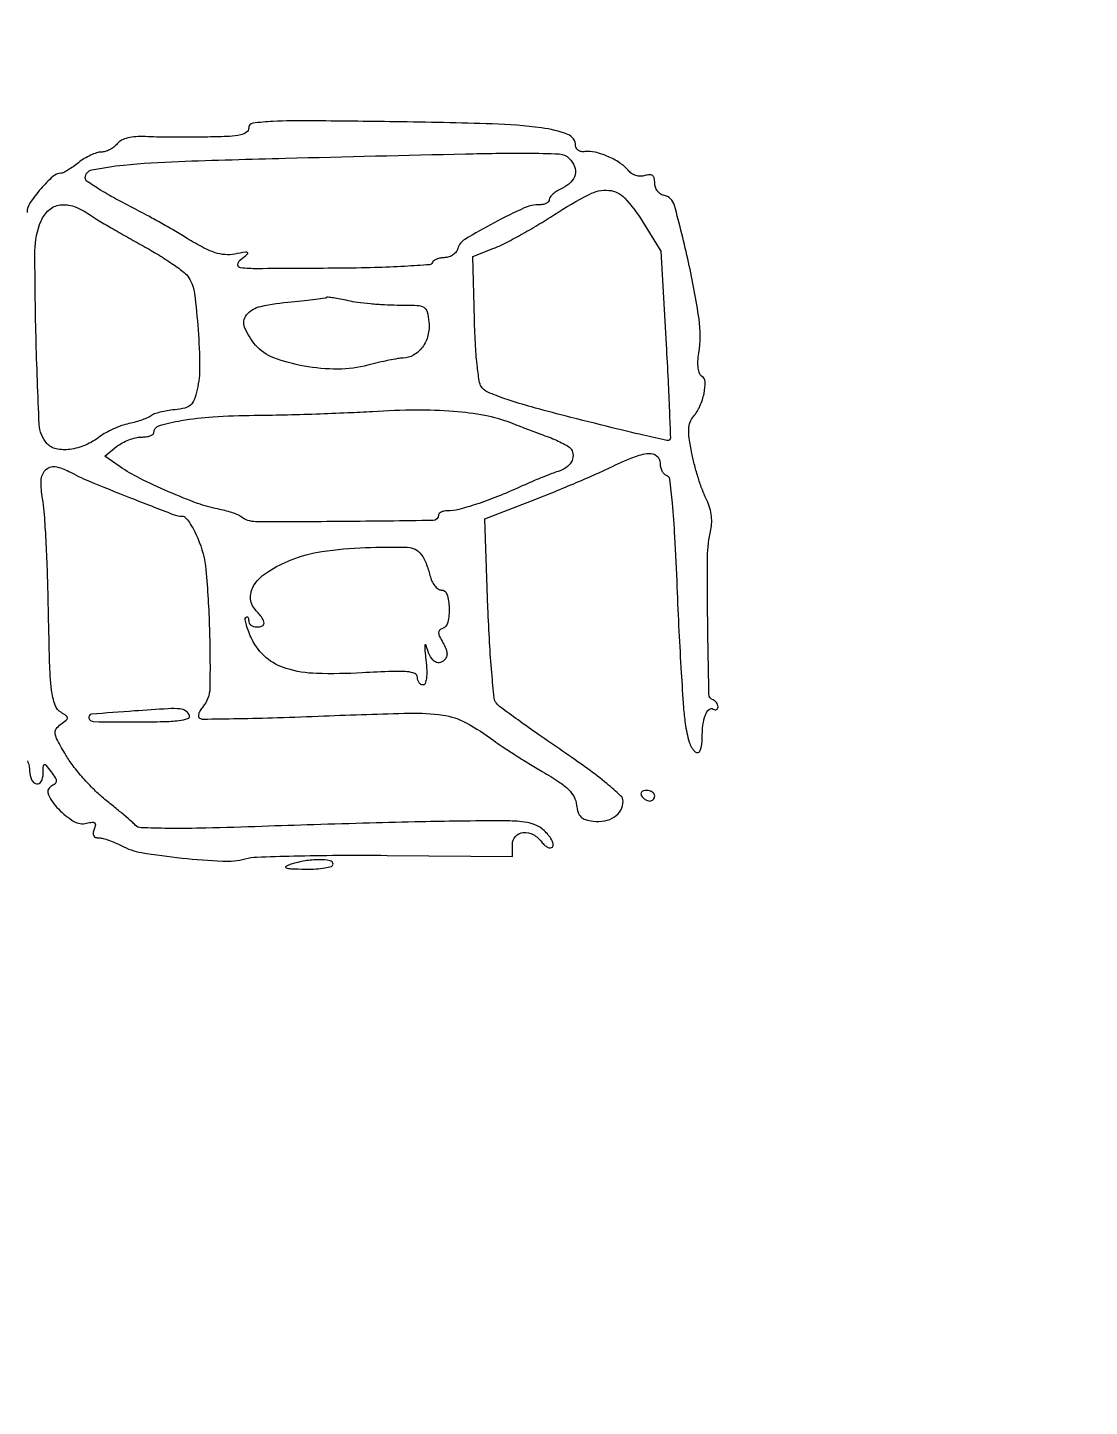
# Model space of a CAD drawing. Extents: x 0 to 2558, y 0 to 3412.
# Drawn here: x 1781.1 to 1982.4, y 960.2 to 1221.6 of the extents above; entities that cross this region are included whole.
import ezdxf

# ---------------------------------------------------------------- set-up
doc = ezdxf.new("R2010")
doc.units = 0

msp = doc.modelspace()

# ---------------------------------------------------------------- linework, layer by layer
for points in [[(1286.775, 2242.902503, 0.000001), (1177.44536, 2242.627485, 0.134519)], [(1176.555032, 2242.380365, -0.000002), (1098.265318, 2241.934774, -0.000173)], [(1319.866449, 1231.417086, 0.007685), (1320.536456, 1213.5593, 0.010243), (1321.281431, 1203.421734, 0.386908), (1322.843325, 1201.999537, 0.183699), (1323.666424, 1202.31224, 0.136577), (1324.198222, 1203.136634, 0.058831), (1324.496883, 1204.742271, 0.010899), (1324.631041, 1207.749537, -0.000005), (1324.704195, 1210.958263, -0.000001), (1324.831971, 1216.559674, -0.000001), (1324.980176, 1223.055371, -0.000001), (1325.131041, 1229.666374, -0.003312)], [(1347, 900.068317, 0.000002), (1365.687198, 900.484728, 0.000002), (1385.0375, 900.916042, 0.000002), (1402.386564, 901.302857, 0.000005)], [(1781.054334, 1082.639581, -0.033032), (1781.358691, 1081.623808, -0.052374), (1781.467706, 1080.722929, 0.095681), (1781.820991, 1079.036938, 0.244671), (1782.752194, 1078.262814, 0.337347), (1783.656179, 1078.685177, 0.117883), (1784.031803, 1080.166667, -0.00699), (1784.074076, 1081.697379, -0.332363), (1784.258093, 1081.923387, -0.294318), (1784.549986, 1081.824459, -0.006026), (1785.541724, 1080.545304, -0.019731), (1786.336922, 1079.402673, -0.148028), (1786.513747, 1078.77504, -0.215873), (1786.278237, 1078.280607, -0.047747), (1785.487422, 1077.733023, 0.402927), (1785.012623, 1076.167889, 0.075627), (1786.93529, 1073.488842, 0.061654), (1789.876423, 1071.138592, 0.204484), (1792.274346, 1070.781994, -0.02741), (1793.307751, 1070.992521, -0.205989), (1793.779516, 1070.866956, -0.278285), (1793.928341, 1070.473402, -0.04631), (1793.700055, 1069.66074, 0.058299), (1793.513141, 1068.928544, 0.162046), (1793.61102, 1068.413562, 0.186677), (1793.982786, 1068.105122, 0.081042), (1794.627093, 1068, -0.062098), (1795.40801, 1067.902637, -0.020824), (1796.511594, 1067.573653, -0.020355), (1797.714684, 1067.104161, -0.021909), (1798.845708, 1066.548607, 0.084366), (1802.690634, 1065.222781, 0.014522), (1810.360744, 1064.183464, 0.014936), (1818.08829, 1063.596817, 0.077035), (1822.340846, 1064.057303, -0.056463), (1824.525893, 1064.384914, -0.00302), (1831.548639, 1064.595511, -0.004701), (1839.922329, 1064.71725, -0.003406), (1849.250266, 1064.701612), (1873.000532, 1064.5), (1873.000266, 1066.75, -0.185604), (1873.593207, 1068.292843, -0.188912), (1875.061934, 1069.026801, -0.146215), (1876.95694, 1068.641938, -0.112644), (1878.557996, 1067.251572, 0.048601), (1879.104401, 1066.639159, 0.07595), (1879.688934, 1066.244756, 0.105672), (1880.217117, 1066.120308, 0.204332), (1880.612683, 1066.27935, 0.242861), (1880.756761, 1066.730841, 0.068055), (1880.528403, 1067.460021, 0.052293), (1880.003892, 1068.327374, 0.034269), (1879.23578, 1069.208664, 0.091955), (1877.485055, 1070.411558, 0.074945), (1875.289056, 1071.016955, 0.029936), (1871.577316, 1071.238197, 0.003077), (1862.791336, 1071.181339, 0.002552), (1855.720844, 1071.05597, 0.000993), (1845.94183, 1070.813209, 0.000983), (1835.352795, 1070.508476, 0.001219), (1825.5, 1070.181507, -0.002791), (1814.892862, 1069.862896, -0.008711), (1807.749822, 1069.812721, -0.006029), (1802.606233, 1069.928242, -0.1986), (1801.5, 1070.431054, 0.025395), (1800.859456, 1071.049602, 0.0032), (1799.400087, 1072.305875, 0.003753), (1797.645459, 1073.774332, 0.003109), (1795.755615, 1075.312348, -0.025409), (1793.743247, 1077.104964, -0.016902), (1791.617586, 1079.348258, -0.017034), (1789.697695, 1081.671545, -0.031625), (1788.331034, 1083.698107, -0.008185), (1786.737774, 1086.521765, -0.084876), (1786.309376, 1087.780665, -0.197259), (1786.5155, 1088.657603, -0.079932), (1787.395192, 1089.547021, 0.016869), (1788.408545, 1090.341815, 0.211288), (1788.61793, 1090.769254, 0.255926), (1788.422386, 1091.161915, 0.024367), (1787.481287, 1091.750534, -0.183885), (1786.275954, 1093.190637, -0.055036), (1785.631311, 1096.030487, -0.021452), (1785.258559, 1101.319764, -0.002212), (1784.970425, 1113.82572, 0.004519), (1784.810266, 1119.616473, 0.005113), (1784.549553, 1125.169454, 0.004682), (1784.235636, 1129.882557, 0.027894), (1783.912137, 1132.32572, -0.054911), (1783.645749, 1135.747011, -0.185953), (1784.502202, 1137.774327, -0.242935), (1786.293805, 1138.381475, -0.089368), (1788.89849, 1137.494655, 0.028514), (1792.656001, 1135.682296, 0.004269), (1800.431923, 1132.541617, 0.002006), (1808.678531, 1129.330603, 0.092084), (1810.458426, 1129, -0.217662), (1810.978165, 1128.762493, -0.027772), (1811.748836, 1127.765367, -0.028399), (1812.573651, 1126.406926, -0.020022), (1813.349077, 1124.796993, -0.079372), (1814.883484, 1118.79803, -0.01563), (1815.560346, 1107.668058, -0.011235), (1815.639378, 1096.396588, -0.17564), (1814.291217, 1092.849277, 0.041389), (1813.806121, 1092.181425, 0.067399), (1813.526729, 1091.540122, 0.096839), (1813.483691, 1091.024015, 0.234547), (1813.684857, 1090.710614, 0.139358), (1814.370066, 1090.526532, 0.000834), (1820.946937, 1090.632746, 0.003379), (1828.477982, 1090.817856, 0.002135), (1837.262164, 1091.130726, -0.003614), (1853.506929, 1091.661197, -0.042448), (1859.820644, 1091.285532, -0.08803), (1864.234752, 1089.823327, -0.037366), (1869.5, 1086.447101, 0.014463), (1871.067551, 1085.337554, 0.004754), (1873.435446, 1083.79455, 0.004731), (1876.096722, 1082.131419, 0.005339), (1878.684496, 1080.585802, -0.013243), (1881.841325, 1078.63195, -0.0482), (1883.676971, 1077.156526, -0.077679), (1884.706339, 1075.780862, -0.093452), (1885.184496, 1074.240487, 0.047442), (1885.478959, 1072.855113, 0.123464), (1886.00789, 1071.992269, 0.121105), (1886.888533, 1071.471371, 0.044766), (1888.310472, 1071.177742, 0.073618), (1890.522354, 1071.250333, 0.101795), (1892.359234, 1071.989695, 0.118796), (1893.564107, 1073.286274, 0.128772), (1894, 1074.950708, 0.209568), (1893.536912, 1076.007044, 0.013161), (1890.916984, 1078.296387, 0.015921), (1887.293596, 1081.10852, 0.007717), (1882.494933, 1084.481906, -0.002914), (1878.014041, 1087.568009, -0.004154), (1874.074143, 1090.364438, -0.002338), (1870.782073, 1092.765936, -0.060865), (1869.984468, 1093.518715, -0.148219), (1869.563936, 1094.517738, -0.003953), (1869.099021, 1099.334234, -0.007934), (1868.683672, 1105.056924, -0.00531), (1868.382016, 1111.615072), (1867.78496, 1128.5), (1876.64248, 1131.91055, 0.004612), (1880.467425, 1133.423987, 0.003488), (1884.639222, 1135.15334, 0.003526), (1888.534541, 1136.832501, 0.008174), (1891.427213, 1138.16055, -0.015333), (1896.040807, 1140.199238, -0.072457), (1898.842236, 1140.887057, -0.196439), (1900.3558, 1140.432359, -0.226514), (1901, 1139.083333, 0.057509), (1901.087965, 1138.321075, 0.060801), (1901.347058, 1137.614002, 0.068026), (1901.729421, 1137.065207, 0.126842), (1902.181473, 1136.772842, -0.289084), (1902.783058, 1136.038309, -0.007023), (1903.283166, 1131.483172, -0.010393), (1903.759355, 1125.104892, -0.003262), (1904.211255, 1115.539716, 0.002268), (1904.588949, 1107.192998, 0.002726), (1905.022487, 1099.348069, 0.002332), (1905.454443, 1092.744865, 0.018239), (1905.781653, 1089.682917, 0.034258), (1906.540965, 1086.145135, 0.142568), (1907.693575, 1084.319449, 0.534822), (1908.620971, 1084.563974, 0.08288), (1909, 1086.834879, -0.029066), (1909.148877, 1089.393764, -0.060892), (1909.617896, 1091.328226, -0.115839), (1910.306672, 1092.356602, -0.337942), (1911.104785, 1092.435239, 0.085721), (1911.44671, 1092.297658, 0.164563), (1911.737031, 1092.331097, 0.179961), (1911.930332, 1092.528932, 0.104805), (1912, 1092.85765, 0.088056), (1911.929378, 1093.255546, 0.068389), (1911.722894, 1093.644643, 0.067905), (1911.417236, 1093.966204, 0.084069), (1911.056662, 1094.166667, -0.312318), (1910.279269, 1095.242573, -0.001678), (1910.050425, 1108.777719, -0.005344), (1910.01464, 1121.279188, -0.05494), (1910.619832, 1126.40188, 0.05052), (1910.802521, 1127.839408, 0.043984), (1910.707761, 1129.354607, 0.042123), (1910.339987, 1130.893642, 0.038259), (1909.710754, 1132.40188, -0.029929), (1909.028093, 1133.964484, -0.011975), (1908.275447, 1136.175554, -0.0118), (1907.575644, 1138.604191, -0.014589), (1907.043984, 1140.89788, -0.012348), (1906.542155, 1143.754508, -0.048065), (1906.446912, 1145.544897, -0.078877), (1906.706374, 1146.822649, -0.089169), (1907.344533, 1147.89788, 0.073629), (1908.583405, 1149.845632, 0.055017), (1909.35971, 1152.272519, 0.059359), (1909.537673, 1154.462388, 0.249951), (1908.895946, 1155.564309, -0.170589), (1908.476869, 1156.083291, -0.055089), (1908.247025, 1157.059194, -0.043869), (1908.203411, 1158.358535, -0.026115), (1908.367846, 1159.89892, 0.076898), (1908.40069, 1166.376777, 0.017819), (1906.400247, 1177.122268, 0.010669), (1903.750717, 1187.901078, 0.287061), (1901.686092, 1189.821937, -0.10698), (1901.042137, 1190.096784, -0.081562), (1900.495289, 1190.63702, -0.077317), (1900.126919, 1191.354397, -0.080186), (1900, 1192.140712, 0.05103), (1899.90496, 1193.069515, 0.18195), (1899.590921, 1193.566096, 0.186668), (1899.033605, 1193.725053, 0.054073), (1898.141183, 1193.54481, -0.082312), (1897.298469, 1193.423407, -0.072962), (1896.423709, 1193.570725, -0.070952), (1895.606557, 1193.969673, -0.070674), (1894.93228, 1194.581598, 0.07517), (1893.34942, 1195.992479, 0.04316), (1891.091112, 1197.201945, 0.043439), (1888.706436, 1197.988499, 0.089328), (1886.75, 1198.093451, -0.075423), (1886.081361, 1198.11082, -0.098968), (1885.514062, 1198.333353, -0.115717), (1885.136617, 1198.723174, -0.135536), (1885, 1199.217904, 0.313569), (1883.508394, 1201.362477, 0.055938), (1878.503511, 1202.606387, 0.02555), (1869.19772, 1203.359516, 0.003983), (1850.75, 1203.759915, 0.00137), (1834.580928, 1203.937713, 0.012773), (1827.606541, 1203.817121, 0.023394), (1823.787927, 1203.474008, 0.374807), (1823, 1202.570558, -0.238865), (1822.598436, 1201.77795, -0.104473), (1821.494985, 1201.278916, -0.042581), (1819.35814, 1200.996461, -0.007246), (1815.25, 1200.865704, -0.003135), (1811.984709, 1200.829601, -0.002772), (1808.58225, 1200.832184, -0.002784), (1805.51667, 1200.868577, -0.008467), (1803.434255, 1200.940181, 0.027397), (1801.581989, 1200.933742, 0.047705), (1800.064878, 1200.698872, 0.059508), (1798.886902, 1200.244947, 0.098161), (1798.061811, 1199.574477, -0.056966), (1797.433247, 1198.971938, -0.043485), (1796.627037, 1198.462503, -0.044541), (1795.775155, 1198.114722, -0.074783), (1795.012414, 1198, 0.08035), (1794.168034, 1197.863426, 0.028997), (1793.034749, 1197.4125, 0.02787), (1791.828601, 1196.765447, 0.029609), (1790.727129, 1196, -0.013871), (1789.695895, 1195.234161, -0.01755), (1788.700083, 1194.5875, -0.015735), (1787.842571, 1194.108547, -0.120048), (1787.39699, 1194, 0.188494), (1785.883724, 1193.408502, 0.028197), (1783.569024, 1191.017511, 0.029831), (1781.531129, 1188.354326, 0.145541), (1780.968197, 1186.562909, -0.008971)]]:
    msp.add_lwpolyline(points, format="xyb")
for points in [[(1883.8, 1196.8, -0.105175), (1884.77563, 1195.2972, -0.149508), (1884.885385, 1193.718742, -0.140787), (1884.086388, 1192.280654, -0.089338), (1882.5, 1191.181954, 0.031507), (1881.543009, 1190.670867, 0.039814), (1880.734375, 1190.077434, 0.044326), (1880.166384, 1189.491111, 0.171894), (1880, 1189.021439, -0.168928), (1879.865385, 1188.63437, -0.097078), (1879.485938, 1188.309638, -0.076941), (1878.919401, 1188.095923, -0.05651), (1878.25, 1188.032647, 0.111532), (1875.253808, 1187.414388, 0.01574), (1869.561972, 1184.6148, 0.012391), (1863.973417, 1181.464006, 0.193384), (1862.668819, 1179.75, -0.098369), (1862.333642, 1179.081322, -0.074583), (1861.738182, 1178.514062, -0.07221), (1860.981331, 1178.131427, -0.081157), (1860.176953, 1178, 0.043905), (1859.383153, 1177.930163, 0.051944), (1858.659272, 1177.722556, 0.05996), (1858.105148, 1177.417769, 0.153405), (1857.833333, 1177.05551, -0.29825), (1857.314615, 1176.659689, -0.003149), (1852.58189, 1176.34774, -0.00843), (1846.897543, 1176.105092, -0.004762), (1840, 1175.9928, -0.000532), (1824.678643, 1175.905611, -0.023543), (1821.477504, 1176.041584, -0.415293), (1820.962457, 1176.660532, -0.204255), (1821.5, 1177.653503, 0.006532), (1822.775971, 1178.695324, 0.457111), (1822.779767, 1178.940017, 0.227969), (1822.445872, 1179.036221, 0.003315), (1820.362342, 1178.669168, -0.064676), (1818.5167, 1178.573411, -0.060333), (1816.661582, 1178.945325, -0.042254), (1814.443086, 1179.890716, -0.014006), (1811.362342, 1181.63548, 0.003863), (1808.861324, 1183.119716, 0.003265), (1806.193938, 1184.651693, 0.003293), (1803.743416, 1186.016693, 0.009178), (1802, 1186.931614, -0.008416), (1798.155284, 1188.941802, -0.013258), (1794.932875, 1190.808721, -0.007593), (1792.349216, 1192.453128, -0.249472), (1792.006323, 1193.08102, -0.360234), (1793.270319, 1194.642036, -0.02493), (1799.291931, 1195.544588, -0.015951), (1809.684384, 1196.242235, -0.002562), (1830, 1196.851998, -0.000381), (1864.118814, 1197.675087, -0.006081), (1875.67701, 1197.804497, -0.012027), (1881.88426, 1197.64917, -0.18619)], [(1897.660546, 1184.873492), (1901.144784, 1179.246985), (1902.164189, 1161.548622, -0.001965), (1902.52962, 1154.738, -0.003186), (1902.780598, 1148.945609, -0.000547), (1902.963831, 1143.834643, -0.207957), (1902.8311, 1143.497767, -0.255739), (1902.324168, 1143.349438, -0.001847), (1897.862841, 1144.346069, -0.005008), (1891.920916, 1145.759246, -0.001547), (1883, 1148.00487, -0.005256), (1876.622122, 1149.702941, -0.013154), (1872.015326, 1151.112995, -0.014628), (1868.74619, 1152.315917, -0.104127), (1867.351047, 1153.248724, -0.150548), (1866.795272, 1154.329183, -0.014876), (1866.364007, 1157.252082, -0.015441), (1866.024103, 1161.201128, -0.007124), (1865.814057, 1166.354846), (1865.5, 1178.209691), (1869.5, 1179.771599, 0.026069), (1871.53453, 1180.690916, 0.007845), (1874.528125, 1182.296188, 0.00784), (1877.835169, 1184.205443, 0.008436), (1881, 1186.172626, -0.022657), (1887.539939, 1189.984294, -0.140976), (1891.301974, 1190.755856, -0.189506), (1894.303734, 1189.296986, -0.047381)], [(1792.84563, 1186.162515, 0.015434), (1794.335993, 1185.197457, 0.003506), (1796.923404, 1183.657858, 0.003626), (1799.933975, 1181.924125, 0.003517), (1803, 1180.216318, -0.011938), (1805.957256, 1178.503221, -0.014495), (1808.640193, 1176.753442, -0.013098), (1810.797919, 1175.169965, -0.090851), (1811.668743, 1174.197485, -0.10602), (1812.718837, 1171.208489, -0.013244), (1813.409942, 1164.328377, -0.015823), (1813.702809, 1157.356794, -0.059029), (1813.23229, 1153, -0.030492), (1812.659968, 1151.057079, -0.123438), (1811.97532, 1150.041283, -0.126844), (1810.903148, 1149.483428, -0.032977), (1808.968707, 1149.168295, 0.018328), (1807.570208, 1148.982316, 0.019999), (1806.229674, 1148.6982, 0.019909), (1805.108884, 1148.365379, 0.086725), (1804.504015, 1148.033768, -0.067356), (1803.913716, 1147.679929, -0.016413), (1802.854036, 1147.265669, -0.016528), (1801.596837, 1146.867401, -0.015793), (1800.29696, 1146.546332, 0.031545), (1798.90292, 1146.155051, 0.020986), (1797.360081, 1145.541187, 0.021154), (1795.907288, 1144.816066, 0.038237), (1794.79696, 1144.085937, -0.062178), (1792.055128, 1142.464959, -0.070733), (1789.11522, 1141.656066, -0.083567), (1786.507936, 1141.759054, -0.162235), (1784.727148, 1142.797415, -0.170455), (1783.27864, 1146.386761, -0.004925), (1782.677054, 1163.065252, -0.00697), (1782.4779, 1179.303312, -0.099413), (1783.622259, 1184.952938, -0.113685), (1785.121242, 1187.0331, -0.148471), (1787.246265, 1187.995326, -0.121451), (1789.886835, 1187.700158, -0.063201)], [(1851.186642, 1169.023857, -0.008206), (1854.91908, 1168.946935, -0.116137), (1856.198947, 1168.595125, -0.210238), (1856.843174, 1167.759654, -0.036593), (1857.186642, 1165.75, -0.086365), (1856.995528, 1163.246228, -0.095255), (1855.964762, 1161.047751, -0.104347), (1854.286831, 1159.5325, -0.125996), (1852.25, 1158.955867, 0.035823), (1851.277177, 1158.861373, 0.00738), (1849.582036, 1158.547292, 0.007727), (1847.61974, 1158.122028, 0.007204), (1845.625017, 1157.626948, -0.063582), (1839.923026, 1156.877462, -0.045195), (1833.492776, 1157.435897, -0.046412), (1827.742288, 1159.025609, -0.125138), (1824.297166, 1161.440913, -0.077971), (1822.235396, 1164.768269, -0.280689), (1822.588587, 1167.134235, -0.167661), (1825.277911, 1168.757591, -0.030172), (1831.14647, 1169.647696, 0.003574), (1833.60331, 1169.887625, 0.005526), (1835.721795, 1170.133509, 0.001998), (1837.536456, 1170.371854, 0.151697), (1837.800064, 1170.494571, -0.216834), (1838.046825, 1170.573542, -0.007116), (1839.098841, 1170.434339, -0.01243), (1840.360422, 1170.216941, -0.00819), (1841.800064, 1169.907254, 0.023665), (1843.615911, 1169.575058, 0.009946), (1846.083595, 1169.293196, 0.009815), (1848.73849, 1169.09582, 0.012596)], [(1872.5, 1146.788345, 0.001289), (1874.286171, 1146.101536, 0.000838), (1876.353125, 1145.316837, 0.000843), (1878.372821, 1144.557838, 0.001605), (1880, 1143.955419, -0.017357), (1881.388152, 1143.39117, -0.020144), (1882.66501, 1142.756853, -0.019602), (1883.692152, 1142.140385, -0.102195), (1884.15748, 1141.676883, -0.146369), (1884.519218, 1140.477845, -0.135086), (1884.180169, 1139.234474, -0.111204), (1883.166813, 1138.160265, -0.078504), (1881.657619, 1137.456475, 0.021121), (1880.508081, 1137.073099, 0.005272), (1878.665051, 1136.348308, 0.005378), (1876.572514, 1135.473487, 0.005384), (1874.5, 1134.55415, -0.011625), (1870.185544, 1132.704418, -0.015869), (1866.212219, 1131.253857, -0.016981), (1862.862174, 1130.274755, -0.062679), (1860.679002, 1130, 0.044543), (1860.036292, 1129.942629, 0.064385), (1859.493207, 1129.770669, 0.084257), (1859.126021, 1129.517651, 0.202534), (1859, 1129.2193, -0.409706), (1857.976598, 1128.179999, -0.001823), (1840.964541, 1127.979761, -0.002847), (1824.368109, 1127.939433, -0.165683), (1821.535438, 1128.914913, 0.069598), (1820.923458, 1129.266171, 0.016402), (1819.812778, 1129.670703, 0.016579), (1818.493065, 1130.054955, 0.015643), (1817.125082, 1130.359271, -0.042154), (1813.327962, 1131.417792, -0.012903), (1807.79511, 1133.640084, -0.013203), (1802.319464, 1136.178825, -0.035092), (1798.603664, 1138.359468), (1795.707327, 1140.34459), (1797.964448, 1142.172295, -0.044065), (1799.003752, 1142.872067, -0.032447), (1800.260371, 1143.463112, -0.033094), (1801.532423, 1143.868635, -0.060685), (1802.610784, 1144, 0.031736), (1803.526048, 1144.058153, 0.049006), (1804.298168, 1144.234739, 0.062942), (1804.832939, 1144.492066, 0.254434), (1805, 1144.799112, -0.330272), (1805.984043, 1146.126359, -0.030647), (1810.203607, 1147.130157, -0.027663), (1816.234231, 1147.838745, -0.013051), (1824.070998, 1148.117457, 0.003557), (1829.559047, 1148.208368, 0.002437), (1835.786481, 1148.386221, 0.002457), (1841.78401, 1148.616276, 0.004979), (1846.5, 1148.867457, -0.013766), (1854.788562, 1149.162988, -0.02198), (1861.87003, 1148.909059, -0.025925), (1867.789948, 1148.125259, -0.046581)], [(1855.739668, 1121.75, -0.050975), (1856.163364, 1121.082086, -0.018507), (1856.627987, 1120.059375, -0.018129), (1857.057369, 1118.894533, -0.020607), (1857.381165, 1117.75, 0.048049), (1857.742133, 1116.69793, 0.058636), (1858.280157, 1115.807812, 0.069431), (1858.903895, 1115.201368, 0.159508), (1859.519052, 1115, -0.332271), (1860.606021, 1114.188017, -0.064071), (1861.021669, 1111.606733, -0.060532), (1860.779058, 1108.895012, -0.258859), (1859.75, 1107.713987, 0.111519), (1859.212855, 1107.370018, 0.205181), (1859.026323, 1106.895245, 0.105981), (1859.201453, 1106.184405, 0.020528), (1859.832102, 1105.012756, -0.032658), (1860.39309, 1103.907116, -0.082519), (1860.606447, 1103.033691, -0.113496), (1860.496748, 1102.313245, -0.102423), (1860.082102, 1101.682102, -0.169417), (1859.137282, 1101.225993, -0.202678), (1858.196321, 1101.502527, -0.112967), (1857.333044, 1102.614753, -0.041023), (1856.638327, 1104.5, 0.310309), (1856.504555, 1104.61221, 0.438789), (1856.398545, 1104.517187, 0.02439), (1856.436274, 1103.462488, 0.006129), (1856.602536, 1101.75, -0.016018), (1856.758417, 1099.729802, -0.03963), (1856.707603, 1098.246443, -0.060102), (1856.480636, 1097.292234, -0.314059), (1856.061273, 1097, -0.134993), (1855.656566, 1097.111294, -0.100397), (1855.311749, 1097.424157, -0.086961), (1855.079689, 1097.892144, -0.071836), (1855, 1098.443938, 0.307238), (1854.512648, 1099.162191, 0.074464), (1853.040522, 1099.50658, 0.029987), (1850.219448, 1099.566388, 0.004453), (1844.533777, 1099.295181, -0.021289), (1835.875113, 1099.173981, -0.066627), (1830.140408, 1100.109057, -0.102119), (1826.280833, 1102.208655, -0.106417), (1823.63537, 1105.638447, -0.016939), (1823.01536, 1107.060702, -0.025185), (1822.579315, 1108.346885, -0.022724), (1822.333648, 1109.391099, -0.247639), (1822.45714, 1109.790473, -0.157259), (1822.662253, 1109.895551, -0.259645), (1822.840535, 1109.83116, -0.134405), (1822.962534, 1109.577902, -0.045458), (1823, 1109.166667, 0.127718), (1823.115534, 1108.721743, 0.100747), (1823.440625, 1108.342708, 0.089419), (1823.926925, 1108.087877, 0.076226), (1824.5, 1108, 0.091469), (1825.56624, 1108.196702, 0.329384), (1825.917083, 1108.744606, 0.145706), (1825.566728, 1109.686217, 0.022499), (1824.283167, 1111.239598, -0.179413), (1823.350119, 1113.572161, -0.162514), (1824.112017, 1116.063868, -0.099176), (1826.73682, 1118.529472, -0.042683), (1831.035876, 1120.719278, -0.061238), (1836.885676, 1122.297252, -0.024869), (1845.116668, 1123.051885, -0.018281), (1853.079863, 1123.092822, -0.221577)], [(1801.329046, 1092.071893, 0.003535), (1793.206635, 1091.445655, 0.471739), (1792.70952, 1090.727086, 0.331704), (1793.586, 1090.055413, 0.003326), (1801.916667, 1090, 0.005869), (1806.800985, 1090.057329, 0.024118), (1809.752336, 1090.269309, 0.040235), (1811.471587, 1090.618454, 0.426265), (1811.770833, 1091.1875, 0.165104), (1811.108954, 1092.059957, 0.128205), (1809.978102, 1092.459364, 0.036126), (1807.716817, 1092.487121, 0.002482)], [(1897.5, 1076, 0.06081), (1897.806203, 1075.617485, 0.051032), (1898.2129, 1075.29375, 0.053229), (1898.653442, 1075.073302, 0.089642), (1899.059017, 1075, 0.105429), (1899.418051, 1075.076556, 0.099231), (1899.723586, 1075.29375, 0.096318), (1899.928382, 1075.618268, 0.092995), (1900, 1076, 0.153634), (1899.879982, 1076.381379, 0.097988), (1899.542039, 1076.70625, 0.080552), (1899.037096, 1076.925455, 0.062283), (1898.440983, 1077, 0.066118), (1897.889346, 1076.926733, 0.138808), (1897.521475, 1076.70625, 0.191142), (1897.392057, 1076.379648, 0.139169)], [(1831, 1063, 0.045508), (1830.065466, 1062.603907, 0.659953), (1830.088411, 1062.343026, 0.069862), (1831.018866, 1062.176695, 0.004604), (1833.75, 1062.09968, 0.017801), (1835.768474, 1062.133219, 0.029415), (1837.46242, 1062.322066, 0.029819), (1838.712049, 1062.613944, 0.331866), (1839, 1063, 0.362239), (1838.430643, 1063.682763, 0.045193), (1836.358917, 1063.870402, 0.041027), (1833.698552, 1063.651739, 0.036496)]]:
    msp.add_lwpolyline(points, format="xyb", close=True)

doc.saveas('drawing.dxf')
